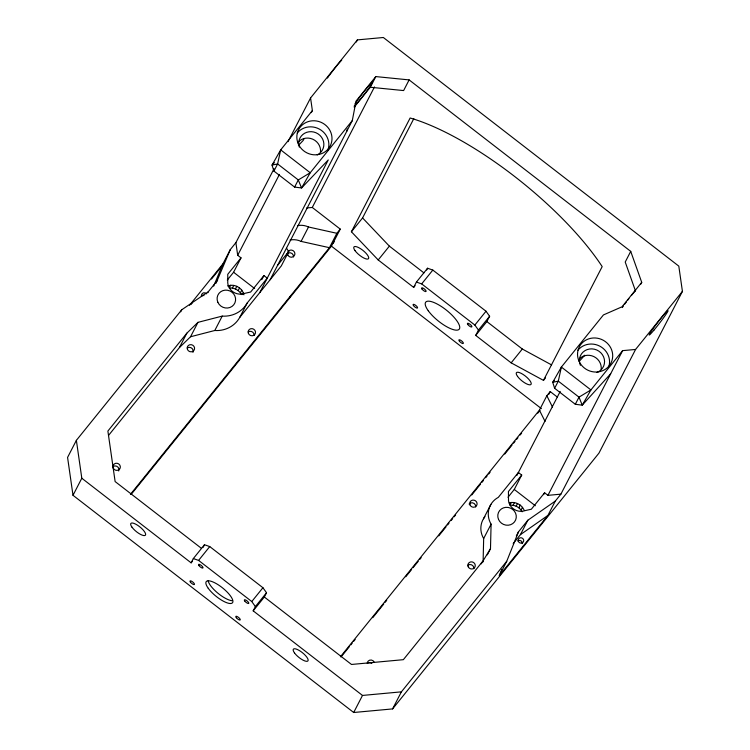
<?xml version="1.0" encoding="UTF-8"?>
<svg xmlns="http://www.w3.org/2000/svg" width="750" height="750" viewBox="0 0 750 750"><rect width="100%" height="100%" fill="white"/><g stroke="black" fill="none" stroke-linecap="round" stroke-linejoin="round"><path stroke-width="1.12" d="M483.094 561.919L483.666 538.547A20.7 19.603 27.3 0 1 484.941 516.656M487.312 554.859L490.491 548.691L491.091 524.156A20.7 19.603 27.3 0 1 498.309 497.372L518.381 472.481L521.709 475.059L514.284 489.45L507.994 497.25M346.781 131.269L347.231 128.963M270.178 279.694L352.294 120.6L356.053 101.062L375.806 76.584L409.125 79.903L630.722 251.372L641.728 282.347L640.725 284.288M288 141.684L310.566 97.959L357.413 39.891L383.344 37.5L678.806 266.128L682.425 291.384L635.578 349.453L560.897 494.147L555.319 501.066L547.884 515.456L499.312 575.662L501.844 569.325M499.312 575.662L506.747 561.272L518.466 531.863L527.85 520.228L555.319 501.066M213.684 286.125L222.872 263.962L230.306 249.572L235.884 242.653L274.031 168.75M216.019 283.256L230.306 249.572M217.613 280.172L208.228 291.806L181.734 309.778L76.378 440.353L67.575 457.416L73.003 495.3L353.691 712.5L392.587 708.909L598.941 453.15L682.425 291.384M73.003 495.3L81.806 478.238L76.378 440.353M180.666 311.831L181.734 309.778M108.497 435.478L179.409 347.578L186.844 333.178L197.981 322.35L222.225 316.106A27.722 26.259 27.3 0 0 247.162 303.038L267.244 278.147L263.916 275.578L250.641 292.031L241.397 294.103A12.169 11.522 27.3 0 1 227.794 280.556L227.747 274.312L241.022 257.859L237.694 255.291L235.884 242.653M207.684 292.866L208.228 291.806M259.809 292.547L328.256 159.938L301.566 187.969L294.609 187.088L273.928 171.084L277.613 163.941L280.688 149.869L312.375 110.587L310.566 97.959M179.409 347.578L190.547 336.75L197.981 322.35M237.694 255.291L279.441 174.403M311.325 112.622L312.375 110.587M227.297 280.05L233.588 272.259L241.022 257.859M304.172 138.506L303.141 140.503L298.425 145.453M243.947 294.806C242.719 288.863 236.588 284.775 230.644 285.281L229.266 287.953C234.159 287.597 239.259 290.147 241.481 294.591M356.344 41.972L357.413 39.891M232.406 288.066L233.784 285.394M235.444 288.956L236.822 286.294M190.547 336.75L214.791 330.497L222.225 316.106M238.181 290.569L239.559 287.906M294.609 187.088L298.294 179.944L310.228 172.734L352.294 120.6M240.412 292.8L241.791 290.138M242.466 294.6L243.384 292.828M214.791 330.497A27.722 26.259 27.3 0 0 239.728 317.428L247.162 303.038M261.788 279.684L263.916 275.578M354.206 107.194L370.303 87.244L375.806 76.584M286.688 248.353A17.016 16.116 27.3 0 0 288.759 251.475L281.325 265.875L239.728 317.428M306.637 207.975L312.281 207.459L374.484 86.925M290.034 240.038A17.016 16.116 27.3 0 1 301.078 241.388L308.512 226.997L336.872 233.297L340.256 229.106L312.281 207.459M289.387 298.294L290.766 295.631M409.125 79.903L403.622 90.572L370.303 87.244M130.453 494.325L329.438 247.688L336.872 233.297M131.287 494.259L331.444 246.159L340.256 229.106M351.412 231.769L410.138 117.994A159.853 50.306 38.9 0 1 602.184 266.606L543.469 380.381L511.163 362.85L475.706 335.409L478.463 330.075L489.619 316.256L486.009 311.222L432.825 270.075L427.566 268.238L416.419 282.066L413.663 287.4L378.206 259.959L351.412 231.769L362.569 217.941L413.812 118.65M81.806 478.238L191.128 562.837L193.331 558.572L204.488 544.744L209.747 546.572L262.931 587.728L266.531 592.753L264.328 597.019L253.181 610.847L362.503 695.438L401.391 691.847L506.747 561.272M203.166 547.303L204.488 544.744M426.647 270.019L427.566 268.238M253.181 610.847L255.375 606.581L266.531 592.753M475.706 335.409L486.863 321.581L489.619 316.256M353.691 712.5L362.503 695.438M340.406 656.812L539.409 410.166L546.844 395.766L550.219 391.575L557.438 397.162M483.478 518.766L490.912 504.366M548.663 394.584L550.219 391.575M610.678 373.781L582.253 405.159L575.306 404.278L554.625 388.275L558.309 381.141L561.375 367.069L603.431 314.934L621.975 306.825L641.728 282.347M392.587 708.909L401.391 691.847M630.722 251.372L625.219 262.041L635.466 290.878M483.666 538.547L491.091 524.156M516.797 475.566L560.212 391.434M524.081 510.019C521.916 505.153 516.638 502.05 511.331 502.481L509.953 505.144C514.856 504.788 519.947 507.337 522.169 511.791M481.247 563.869L490.491 548.691M513.103 505.256L514.472 502.594M516.141 506.156L517.519 503.484M518.869 507.769L520.247 505.106M575.306 404.278L578.991 397.144L590.925 389.934L622.612 350.644L635.578 349.453M521.109 510L522.488 507.337M516.347 535.978L518.466 531.863M513.206 543.572L520.425 534.628L527.85 520.228M543.628 494.662L544.603 492.769L547.931 495.347L560.897 494.147M547.931 495.347L622.612 350.644M189.525 305.306L222.872 263.962M190.941 304.509L192.413 302.681M211.509 279.019L223.256 264.459M186.844 333.178L107.888 431.053L115.125 481.566L201.366 548.297M277.603 265.303L288.759 251.475M332.822 243.497L334.219 241.772M378.206 259.959L389.363 246.141L362.569 217.941M191.128 562.837L192.525 561.103M413.663 287.4L415.059 285.675M193.331 558.572L198.591 560.4L209.747 546.572M416.419 282.066L421.669 283.894L432.825 270.075M255.375 606.581L251.775 601.547L262.931 587.728M478.463 330.075L474.853 325.05L486.009 311.222M511.163 362.85L522.319 349.022L551.587 364.913M543.469 380.381L545.559 377.784M341.222 656.766L349.284 646.772M350.756 644.953L352.219 643.134M353.681 641.316L355.153 639.497M372.75 617.691L383.747 604.05M385.219 602.231L386.681 600.413M405.75 576.788L411.619 569.513M413.081 567.694L418.219 561.337M419.681 559.519L421.153 557.7M438.75 535.884L446.081 526.791M447.553 524.981L449.016 523.162M451.219 520.434L452.681 518.616M454.153 516.797L455.616 514.978M471.75 494.981L480.553 484.078M482.016 482.259L483.478 480.441M485.681 477.712L487.153 475.894M488.616 474.075L490.078 472.256M504.75 454.078L512.081 444.994M513.553 443.175L515.016 441.356M516.478 439.537L517.95 437.719M520.153 434.991L521.616 433.181M537.75 413.184L539.944 410.456M521.709 475.059L508.434 491.512L508.509 500.794A12.169 11.522 27.3 0 0 525.122 510.619L531.328 509.231L544.603 492.769M482.306 561.806L403.35 659.681L351.497 664.462L264.328 597.019M554.25 380.606L552.712 382.303L554.625 388.275M579.422 361.134L584.794 355.191M274.369 162.628L272.016 165.103L273.928 171.084M520.425 534.628L547.884 515.456M227.616 285.966L230.644 285.281M509.316 502.931L511.331 502.481M301.078 241.388L329.438 247.688M389.363 246.141L423.909 272.869M486.863 321.581L522.319 349.022M421.669 283.894L474.853 325.05M331.444 246.159L541.416 408.637M233.588 272.259L254.653 288.553M514.284 489.45L535.341 505.753M198.591 560.4L251.775 601.547M546.844 395.766L552.478 407.016M539.409 410.166L545.044 421.406M517.847 540.909A2.803 2.662 27.3 0 1 522.309 543.553M467.925 565.172A3.741 3.544 27.3 0 1 473.878 568.697M469.069 504.037A3.741 3.544 27.3 0 1 475.697 506.925M286.875 254.016A3.741 3.544 27.3 0 1 293.503 256.894M201.206 295.903A2.803 2.662 27.3 0 1 203.963 295.65M187.228 347.972A3.741 3.544 27.3 0 1 192.938 352.387M248.166 331.95A3.741 3.544 27.3 0 1 254.119 335.466M367.284 663.328A3.741 3.544 27.3 0 1 371.794 663.488M112.997 466.556A3.741 3.544 27.3 0 1 118.706 470.981M201.741 296.372A2.803 2.662 27.3 0 1 206.484 293.869M297.469 225.638A17.016 16.116 27.3 0 1 308.512 226.997M622.303 307.547A15.347 0.938 -52.3 0 1 623.541 305.794M624.759 304.106A15.347 0.938 -52.3 0 1 626.484 301.8M627.684 300.216A15.347 0.938 -52.3 0 1 628.913 298.631M631.359 295.547A15.347 0.938 -52.3 0 1 635.625 290.466M580.388 365.325A12.722 12.056 27.3 0 1 587.072 349.631A12.722 12.056 27.3 0 1 603.572 356.812A12.722 12.056 27.3 0 1 596.887 372.497M579.328 358.903A12.722 12.056 27.3 0 1 593.906 356.606A12.722 12.056 27.3 0 1 601.172 369.497M577.941 350.203A17.775 16.838 27.3 0 1 599.634 346.069A17.775 16.838 27.3 0 1 609 366.075M299.316 147.112A12.722 12.056 27.3 0 1 306.713 132.319A12.722 12.056 27.3 0 1 322.734 139.284A12.722 12.056 27.3 0 1 317.184 154.884M297.938 142.491A12.722 12.056 27.3 0 1 312.712 139.172A12.722 12.056 27.3 0 1 320.475 152.297M297.253 133.012A17.775 16.838 27.3 0 1 319.453 129.141A17.775 16.838 27.3 0 1 327.984 149.934M327.431 78.075A15.347 0.938 -52.3 0 1 328.762 76.219M329.297 75.478A15.347 0.938 -52.3 0 1 337.631 64.791M338.184 64.134A15.347 0.938 -52.3 0 1 341.7 60.188M354.928 103.969A15.347 0.938 -52.3 0 1 369.713 84.703A15.347 0.938 -52.3 0 1 368.053 89.231A15.347 0.938 -52.3 0 1 354.131 106.153M231.909 600.712A16.847 5.297 38.9 0 1 217.444 592.819A16.847 5.297 38.9 0 1 208.153 580.706M367.266 662.991A3.741 3.544 27.3 0 1 374.353 662.334M280.688 149.869L272.016 165.103L277.613 163.941L298.294 179.944L301.566 187.969L310.228 172.734L280.688 149.869M561.375 367.069L552.712 382.303L558.309 381.141L578.991 397.144L582.253 405.159L590.925 389.934L561.375 367.069M518.372 541.378A2.803 2.662 27.3 0 0 523.144 542.156A2.803 2.662 27.3 0 0 521.269 537.788A2.803 2.662 27.3 0 0 518.372 541.378M468.169 566.681A3.741 3.544 27.3 0 0 474.534 567.712A3.741 3.544 27.3 0 0 472.031 561.891A3.741 3.544 27.3 0 0 468.169 566.681M498.516 519.412A9.356 8.859 27.3 0 0 514.425 522A9.356 8.859 27.3 0 0 508.181 507.441A9.356 8.859 27.3 0 0 498.516 519.412M469.988 504.909A3.741 3.544 27.3 0 0 476.353 505.95A3.741 3.544 27.3 0 0 473.859 500.128A3.741 3.544 27.3 0 0 469.988 504.909M467.794 324.478A2.803 0.881 38.9 0 0 471.684 326.991A2.803 0.881 38.9 0 0 469.472 323.906A2.803 0.881 38.9 0 0 467.794 324.478M355.031 250.641A9.356 2.944 38.9 0 0 368.006 259.012A9.356 2.944 38.9 0 0 360.647 248.747A9.356 2.944 38.9 0 0 355.031 250.641M517.537 376.388A9.356 2.944 38.9 0 0 530.513 384.75A9.356 2.944 38.9 0 0 523.153 374.484A9.356 2.944 38.9 0 0 517.537 376.388M428.231 310.706A21.525 6.769 38.9 0 0 458.072 329.953A21.525 6.769 38.9 0 0 441.141 306.347A21.525 6.769 38.9 0 0 428.231 310.706M459.431 341.241A2.803 0.881 38.9 0 0 463.256 343.463A2.803 0.881 38.9 0 0 460.659 340.266A2.803 0.881 38.9 0 0 459.431 341.241M413.466 305.569A2.803 0.881 38.9 0 0 417.356 308.081A2.803 0.881 38.9 0 0 415.144 304.997A2.803 0.881 38.9 0 0 413.466 305.569M421.997 289.041A2.803 0.881 38.9 0 0 425.887 291.553A2.803 0.881 38.9 0 0 423.675 288.469A2.803 0.881 38.9 0 0 421.997 289.041M187.472 349.481A3.741 3.544 27.3 0 0 193.837 350.522A3.741 3.544 27.3 0 0 191.334 344.691A3.741 3.544 27.3 0 0 187.472 349.481M217.828 302.213A9.356 8.859 27.3 0 0 233.737 304.8A9.356 8.859 27.3 0 0 227.484 290.241A9.356 8.859 27.3 0 0 217.828 302.213M248.419 333.459A3.741 3.544 27.3 0 0 254.775 334.491A3.741 3.544 27.3 0 0 252.272 328.669A3.741 3.544 27.3 0 0 248.419 333.459M287.794 254.887A3.741 3.544 27.3 0 0 294.159 255.919A3.741 3.544 27.3 0 0 291.656 250.097A3.741 3.544 27.3 0 0 287.794 254.887M654.103 329.944A15.347 0.938 -52.3 0 0 668.062 310.697A15.347 0.938 -52.3 0 0 653.775 327.703A15.347 0.938 -52.3 0 0 654.103 329.944M578.916 360.938A17.775 16.838 27.3 0 0 609.15 365.859A17.775 16.838 27.3 0 0 597.272 338.194A17.775 16.838 27.3 0 0 578.916 360.938M298.228 143.747A17.775 16.838 27.3 0 0 328.453 148.659A17.775 16.838 27.3 0 0 316.575 120.994A17.775 16.838 27.3 0 0 298.228 143.747M294.459 652.884A9.356 2.944 38.9 0 0 307.434 661.256A9.356 2.944 38.9 0 0 300.075 650.991A9.356 2.944 38.9 0 0 294.459 652.884M208.247 588.291A16.847 5.297 38.9 0 0 231.6 603.347A16.847 5.297 38.9 0 0 218.353 584.869A16.847 5.297 38.9 0 0 208.247 588.291M190.378 582.066A2.803 0.881 38.9 0 0 194.269 584.578A2.803 0.881 38.9 0 0 192.066 581.503A2.803 0.881 38.9 0 0 190.378 582.066M198.909 565.538A2.803 0.881 38.9 0 0 202.8 568.05A2.803 0.881 38.9 0 0 200.597 564.975A2.803 0.881 38.9 0 0 198.909 565.538M236.353 617.737A2.803 0.881 38.9 0 0 240.178 619.959A2.803 0.881 38.9 0 0 237.572 616.763A2.803 0.881 38.9 0 0 236.353 617.737M244.706 600.975A2.803 0.881 38.9 0 0 248.597 603.488A2.803 0.881 38.9 0 0 246.394 600.413A2.803 0.881 38.9 0 0 244.706 600.975M131.953 527.137A9.356 2.944 38.9 0 0 144.928 535.509A9.356 2.944 38.9 0 0 137.569 525.244A9.356 2.944 38.9 0 0 131.953 527.137M113.241 468.075A3.741 3.544 27.3 0 0 119.606 469.106A3.741 3.544 27.3 0 0 117.103 463.284A3.741 3.544 27.3 0 0 113.241 468.075"/></g></svg>
